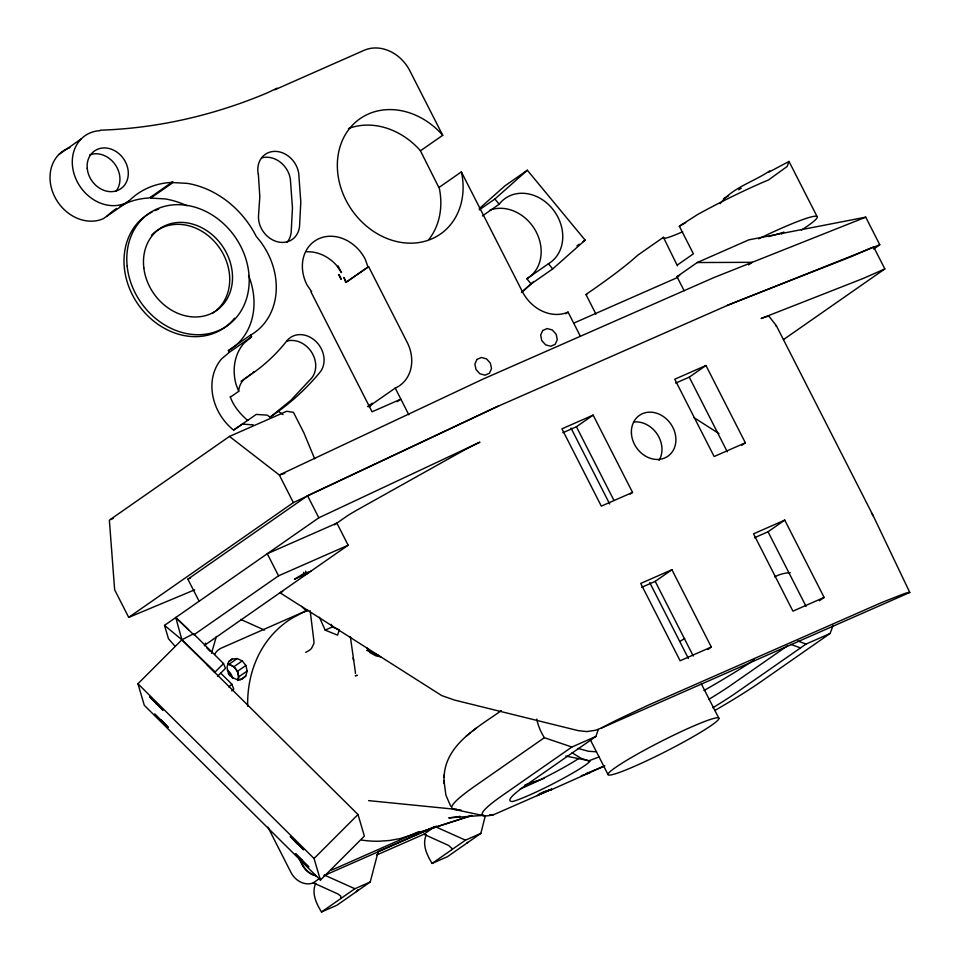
<?xml version="1.0" encoding="UTF-8"?>
<svg xmlns="http://www.w3.org/2000/svg" width="960" height="960" viewBox="0 0 960 960"><rect width="100%" height="100%" fill="white"/><g stroke="black" fill="none" stroke-linecap="round" stroke-linejoin="round"><path stroke-width="1.44" d="M450.708 806.244L445.896 795.156L443.988 780.9M444.084 777.156C445.2 744.468 478.104 727.236 501.348 710.592M443.952 783.216L444.12 774.876M586.836 294.576A7.752 0.684 -27 0 1 587.028 293.712L589.344 292.128A501.828 44.604 -27 0 0 631.44 260.736L637.956 255.06L663.432 237.3L663.372 238.272A42.936 3.816 -27 0 0 682.632 231.768M677.436 265.884L663.432 237.3M350.352 636.66L355.332 671.832A23.1 4.608 77.4 0 1 355.392 673.392M315.732 883.176C311.34 893.184 316.272 903.504 321.504 912L336.876 905.256L370.248 881.976L378.204 851.448L433.644 827.112M426.324 834.612C421.932 844.62 426.864 854.94 432.096 863.436L447.468 856.68L480.828 833.412L485.268 816M237.768 680.568L238.824 676.8L237.54 671.28L233.892 666.732L228.864 664.368L237.216 658.548L242.244 660.9L245.892 665.448L247.176 670.98L245.772 675.996L242.04 679.164L236.976 679.632L231.96 677.28L228.312 672.732L227.016 667.212L228.432 662.184L232.164 659.016L237.216 658.548M204.768 645.852L205.56 643.08M211.5 653.328L216.36 636.444M282.72 591.528L279.984 592.74L441.708 695.58L454.56 700.08L578.304 730.656L586.788 731.58L595.452 730.272L601.044 728.208L909.792 592.464L873.312 515.976L776.316 325.632L769.152 316.464A31.116 2.76 -27 0 0 761.1 318.528L863.244 278.436L884.844 268.932L873.588 246.84L851.988 256.344L732.792 303.132A31.116 2.76 -27 0 0 727.08 305.52M339.252 629.976L337.548 635.16L325.176 630.108L319.392 617.244M172.98 182.568L172.608 181.824L150.336 197.352L150.708 198.084L172.98 182.568L187.512 183.396A88.356 74.052 55.1 0 1 256.2 236.316L260.292 241.368A68.448 57.372 55.1 0 1 251.376 334.68L250.656 335.004L251.568 336.804L229.308 352.332L221.76 358.716A49.776 41.724 55.1 0 0 232.872 429.516L233.688 430.044L242.364 424.116L253.272 424.848M233.688 430.044L256.272 414.408L267.192 415.14L269.976 417.108L270.72 416.724L290.856 400.308L311.664 378.06A23.028 19.296 55.1 0 0 311.292 351.732A23.028 19.296 55.1 0 0 286.98 341.076M565.776 756.048L590.22 760.968A45.672 4.056 -27 0 1 555.816 782.328A45.672 4.056 -27 0 1 512.376 801.552A136.224 12.108 -27 0 1 526.26 784.992L595.86 736.476L598.272 729.516M816.996 216.396L789 161.448L787.152 166.464L768.516 179.952A79.98 7.116 -27 0 0 698.064 214.236L679.332 226.212L693.408 253.824L677.496 264.912M714.744 710.556A167.34 14.88 -27 0 0 760.488 682.02L830.088 633.492L833.124 625.392M720.216 203.628C732.252 187.632 753.612 181.932 769.788 170.832M358.008 889.68L356.352 891.672M310.812 571.236L302.76 574.152L294.42 579.288L308.448 572.892L348.144 545.208L336.888 523.128L267.276 553.728L278.532 575.82L193.848 634.848L175.764 617.532L181.884 639.78L357.996 814.524L364.368 836.112L320.424 880.08L144.312 705.336L137.94 683.748L181.884 639.78L193.536 633.78L223.536 663.576L225.468 668.388L217.656 676.2M340.98 898.416L340.716 896.052L338.016 894.012L313.296 882.828L312.36 883.236A18.672 15.648 55.1 0 1 290.976 872.46L267.9 827.1M451.56 849.864L451.932 848.436L448.608 845.46L423.876 834.264L376.56 855.048M482.412 215.928L499.188 204.228L501.252 201.768A39.204 32.856 55.1 0 1 552.324 208.644A39.204 32.856 55.1 0 1 551.052 261.972L526.812 278.748L531.12 283.956L552.696 268.92L585.144 240.132L527.328 170.232L505.056 185.76L479.244 208.656M369.696 406.464L372.336 403.248L367.584 406.572M223.536 663.576L214.74 672.372L206.82 664.524M228.852 687.048L231.78 684.108L220.728 673.164M231.78 690.912L233.736 688.956L231.78 684.108M320.424 880.08L314.052 858.504L357.996 814.524M466.944 843.108L467.724 842.34M479.292 209.88L494.88 199.02L527.328 170.232M522.18 291.756L533.184 282M521.46 292.524L531.12 283.956M251.568 336.804L244.032 343.188A49.776 41.724 55.1 0 0 236.016 384.324L238.716 391.32L230.364 397.14C233.7 406.32 240.276 414.06 247.608 420.348M466.08 736.236L470.544 732.72M472.296 731.316L476.52 727.992M539.052 793.824L551.604 789.288L543.168 792.036M550.452 790.128L604.368 766.056M58.944 154.452L81.204 138.924M274.824 89.784L364.152 50.292A37.332 31.296 55.1 0 1 409.836 70.764L442.716 135.288L420.444 150.816L439.368 188.496A70.308 58.932 55.1 0 1 429.06 239.208M69.912 147.648A39.504 33.12 55.1 0 0 54.192 195.672A39.504 33.12 55.1 0 0 103.212 218.712L128.916 201.036A88.26 73.98 55.1 0 1 171.096 182.46L172.608 181.824M439.092 187.416L461.364 171.888L522.384 291.636A37.332 31.296 55.1 0 0 568.068 312.108L580.392 336.3M229.308 352.332L228.384 350.532L250.656 335.004M345.696 282.456L346.344 282.168L343.932 277.44L345.696 282.456L368.616 266.652L407.16 342.3A37.332 31.296 55.1 0 1 395.232 388.092L368.508 406.728M346.344 282.168L368.616 266.652M314.64 458.736L303.852 432.768L293.436 412.32L286.632 411.288L229.476 436.416L109.356 520.164L114.648 589.8L128.712 617.4L194.676 589.824M269.976 417.108C288.96 404.652 305.592 389.544 320.016 372.24A23.028 19.296 55.1 0 0 315.78 341.316A23.028 19.296 55.1 0 0 286.968 340.728C275.64 355.128 261.84 367.68 246.372 377.508A23.016 19.296 55.1 0 0 238.704 390.588L238.716 391.32M576.936 245.856L579.288 244.212M582.804 241.764L585.144 240.132M397.212 401.676L400.86 399.144L372.06 411.804L311.004 291.972L311.652 291.696L307.008 284.952A37.764 31.656 55.1 0 1 319.068 238.62A37.764 31.656 55.1 0 1 365.292 259.32L367.956 266.94M128.712 617.4L293.376 502.596L497.352 406.572L728.028 305.148L879.78 244.776L865.716 217.176L748.812 239.856L697.224 262.536L676.968 276.66L684.144 290.724M565.632 313.8L568.068 312.108M199.116 601.248L187.86 579.168L307.56 495.708L491.952 409.02A31.116 2.76 -27 0 1 498.6 405.984M175.056 646.248L168.456 638.7L164.52 625.368L318.816 517.8L479.928 442.152A31.116 2.76 -27 0 0 460.404 452.208L357.576 509.736A31.116 2.76 -27 0 0 345.828 516.888L334.476 524.808M781.62 233.892L784.08 232.188L768.78 236.58M748.596 264.864L752.256 262.32L697.224 262.536M204.36 645.456L308.448 572.892M228.588 661.512L232.164 659.016M562.872 432.72L576.432 426.756L593.136 415.104L632.532 492.42L630.144 494.076M233.892 666.732L242.244 660.9M237.54 671.28L245.892 665.448M238.824 676.8L247.176 670.98M239.808 680.16L245.772 675.996M675.684 383.112L689.256 377.148L705.96 365.508L745.356 442.812L741.768 445.308M873.636 249.06L879.78 244.776M783.468 339.612L884.844 268.932M641.652 587.34L655.212 581.364L671.916 569.724L711.312 647.028L707.724 649.524M754.476 537.732L768.036 531.768L784.74 520.116L824.136 597.432L819.36 600.756M313.296 882.828L319.968 878.184M595.86 736.476L571.86 747.036L544.368 737.688L474.78 786.216A191.4 17.016 -27 0 0 456.984 809.448L368.628 800.628M423.876 834.264L433.884 827.292M321.504 912L354.876 888.732L370.248 881.976M571.86 747.036L502.26 795.552A167.34 14.88 -27 0 0 493.956 814.608L489.672 814.92M432.096 863.436L465.468 840.168L480.828 833.412M787.836 645.54L732.264 684.288A136.224 12.108 -27 0 1 708.696 699.432M830.088 633.492L806.076 644.052L736.488 692.568A136.224 12.108 -27 0 1 712.908 707.712M526.812 278.748L529.476 277.008A39.204 32.856 55.1 0 0 534.984 229.728A39.204 32.856 55.1 0 0 490.008 210.096M679.896 641.424L684.732 638.46M768.696 172.248L789 161.448M723.576 198.756L728.616 195.756M738.72 189.756L741.24 188.256M252.756 372.54L254.352 371.604M494.304 814.416L551.604 789.288L537.144 795.612M679.332 226.212L685.68 222.612M249.9 374.82L251.52 373.92M248.628 376.176L241.056 381.3M277.164 88.152L267.612 92.736C214.692 115.104 157.872 128.316 100.392 130.188L100.044 130.644A39.504 33.12 55.1 0 0 74.712 175.884A39.504 33.12 55.1 0 0 125.484 203.184L128.916 201.036M601.044 728.208L603.744 726.84A31.116 2.76 -27 0 1 620.604 718.248L643.884 707.208A31.116 2.76 -27 0 1 650.544 704.172L879.012 603.708A31.116 2.76 -27 0 1 884.736 601.32L901.776 594.624A31.116 2.76 -27 0 1 909.504 592.404L909.792 592.464M305.712 652.392L309.216 650.412A19.08 15.288 8.4 0 0 310.548 649.356A17.496 14.016 8.5 0 0 311.472 648.456L313.908 643.548A13.224 7.128 66.2 0 0 313.824 640.296L310.152 610.68M330.84 870.072A18.672 15.648 55.1 0 0 333.816 869.148L418.8 831.636M150.336 197.352L148.896 197.988A88.26 73.98 55.1 0 0 120.108 206.256M228.384 350.532L229.104 350.208A68.448 57.372 55.1 0 0 248.556 275.484M110.712 519.564L113.436 518.376M676.968 276.66L679.68 275.46M573.696 323.148L677.772 277.392M187.86 579.168L190.584 577.968M593.136 415.104L561.936 428.832L601.32 506.136L632.532 492.42M705.96 365.508L674.748 379.224L714.144 456.528L745.356 442.812M278.532 575.82L348.144 545.208M307.62 610.152L221.208 648.144A18.672 15.648 55.1 0 0 214.632 654.456M325.176 630.108L332.376 626.952L339.252 629.748M671.916 569.724L640.716 583.44L680.1 660.756L711.312 647.028M784.74 520.116L753.54 533.844L792.924 611.148L824.136 597.432M436.572 826.128L325.464 874.98A18.672 15.648 55.1 0 1 324.012 875.52M604.812 765.876L585.744 773.736M865.716 217.176L713.964 277.548L483.288 378.972L279.312 474.996L229.476 436.416M525.024 785.028L544.344 778.332M525.144 785.22L537.828 780.864M581.352 775.74L589.824 772.824M361.644 840.084A124.248 104.136 55.1 0 0 378.588 841.236L389.664 840.492L400.404 838.5L471.336 815.496M410.724 835.308L472.032 815.484M284.88 473.4L279.312 474.996L293.376 502.596M460.032 816.432L457.212 816.996L460.14 816.492M459.24 816.612L448.764 817.896L483.96 815.328M150.708 198.084L165.24 198.924A88.356 74.052 55.1 0 1 187.032 205.776M596.592 751.788L588.456 751.272L578.112 748.44M162.888 710.028L149.676 696.924L162.888 710.028L156.276 703.476L156.516 704.292M167.976 727.272L154.764 714.168L167.976 727.272L161.136 719.916M290.388 836.556L303.6 849.66L290.388 836.556L297.24 843.912M295.476 853.8L308.688 866.904L295.476 853.8L302.088 860.352L301.848 859.536M380.652 656.772L379.416 656.604A21.672 18.756 12.7 0 1 377.256 656.172A20.148 17.412 12.6 0 1 375.648 655.704L370.068 652.656L366.936 647.904M458.364 809.664L461.124 810.096M453.708 809.292L484.26 815.808M572.088 752.784L580.896 758.196L589.128 761.04M246.792 419.808L247.692 420.084M797.784 641.016L806.076 644.052M790.824 644.388L800.508 647.928M353.604 660.372L353.04 658.032M366.696 650.292L379.044 655.68M240.672 619.416L264.504 630.096M435 826.512L465.468 840.168M324.408 875.076L354.876 888.732M693.864 417.54L718.992 433.62M278.316 411.288L282.996 414.588M164.52 625.368L181.884 639.78L215.1 672.012M306.528 611.292L301.692 606.3M175.764 617.532L188.532 629.76M206.88 648.06L210.3 651.432M137.94 683.748L314.052 858.504M442.716 135.288L441.984 134.412A70.308 58.932 55.1 0 0 342.612 139.908A70.308 58.932 55.1 0 0 394.056 240.876A70.308 58.932 55.1 0 0 461.64 172.968L461.364 171.888M494.88 199.02L499.188 204.228M548.388 263.7L552.696 268.92M420.444 150.816L419.724 149.928A70.308 58.932 55.1 0 0 348.456 128.556M871.464 512.928L873.312 515.976M689.256 377.148L727.284 451.788M768.036 531.768L806.076 606.408M586.008 294.612L595.932 314.1M576.432 426.756L613.788 500.064M655.212 581.364L693.252 656.016M570.984 428.028L609.672 503.964M649.716 582.564L688.404 658.5M701.304 683.808L718.956 718.44A62.22 5.532 -27 0 1 635.616 765.84A62.22 5.532 -27 0 1 635.796 755.004A62.22 5.532 -27 0 1 718.956 718.44M590.316 739.776L607.956 774.408M338.052 265.896L341.436 272.556L336.312 265.116A37.764 31.656 55.1 0 0 306.636 251.82M395.232 388.092L408.816 414.756M307.56 495.708L318.816 517.8M305.568 571.2L306.9 573.804M303.564 572.304L304.884 574.908M300.588 860.748L302.628 864.744A18.672 15.648 55.1 0 0 316.044 875.7M298.692 858.036L302.088 864.708A18.672 15.648 55.1 0 0 316.056 875.784M331.224 624.372L332.376 626.952M230.352 396.42L230.364 397.14M758.616 238.824A79.98 7.116 -27 0 1 801.396 230.112M106.692 216.504A88.26 73.98 55.1 0 1 116.508 208.464M261.864 157.848A23.016 19.296 55.1 0 1 290.4 179.484L292.452 207.996L291.168 232.44A23.028 19.296 55.1 0 1 287.232 242.136M89.736 154.872A23.016 19.296 55.1 0 1 114.9 164.184A23.016 19.296 55.1 0 1 116.04 191.184M234.54 318.204A68.448 57.372 55.1 0 1 140.472 307.596A68.448 57.372 55.1 0 1 152.424 211.74M154.872 210.612A68.448 57.372 55.1 0 1 158.664 209.196M151.524 235.248A49.776 41.724 55.1 0 1 217.644 245.328A49.776 41.724 55.1 0 1 212.184 313.44M227.676 664.212A11.268 9.456 55.1 0 1 237.84 679.968M227.244 670.044A11.268 9.456 55.1 0 1 232.656 678.444M228.276 673.476A17.112 14.34 55.1 0 1 229.944 675.96M634.452 421.944A24.888 20.856 55.1 0 1 657.492 434.58A24.888 20.856 55.1 0 1 659.076 460.428M776.316 325.632A31.116 2.76 -27 0 1 776.124 326.328M599.064 756.912A93.336 8.292 -27 0 1 588.492 760.872M544.368 737.688A49.38 41.388 55.1 0 1 536.7 719.076M774.624 576.888A49.38 41.388 55.1 0 1 790.188 572.664M754.344 659.844A182.364 16.212 -27 0 1 751.932 661.44M750.828 662.172A182.364 16.212 -27 0 1 703.968 690.54M578.472 758.652A45.672 4.056 -27 0 1 520.212 788.94M247.668 706.224A124.44 104.304 55.1 0 1 262.608 647.82A123.624 103.62 55.1 0 1 273.504 633.408A125.124 104.868 55.1 0 1 291.816 618.312L302.34 612.744A124.392 104.268 55.1 0 1 307.92 610.548M258.372 174.252L259.812 196.692L258.612 214.5A23.028 19.296 55.1 0 0 276.684 241.572A23.028 19.296 55.1 0 0 299.52 226.62L300.804 202.176L298.752 173.664A23.016 19.296 55.1 0 0 275.376 151.38A23.016 19.296 55.1 0 0 258.012 172.836L258.372 174.252M355.392 675.708L357.084 675.348L355.392 675.708M476.952 359.424L474.888 364.02L475.992 369.492L479.844 373.752L484.98 375.18L489.432 373.224L491.496 368.628L490.392 363.156L486.54 358.896L481.404 357.468L476.952 359.424M542.724 330.504L540.66 335.1L541.764 340.572L545.616 344.832L550.752 346.26L555.204 344.304L557.268 339.708L556.164 334.236L552.312 329.976L547.176 328.548L542.724 330.504M340.236 276.792L338.652 274.5L341.148 279.372L340.236 276.792M87.216 168.24A23.016 19.296 55.1 0 0 119.628 189.468A23.016 19.296 55.1 0 0 116.292 151.68A23.016 19.296 55.1 0 0 87.216 168.24M127.152 266.196A68.448 57.372 55.1 0 0 224.292 327.672A68.448 57.372 55.1 0 0 212.52 215.196A68.448 57.372 55.1 0 0 127.152 266.196M143.832 267.9A49.776 41.724 55.1 0 0 214.968 311.508A49.776 41.724 55.1 0 0 205.176 229.644A49.776 41.724 55.1 0 0 143.832 267.9M631.428 433.452A24.888 20.856 55.1 0 0 665.988 457.38A24.888 20.856 55.1 0 0 663.504 416.628A24.888 20.856 55.1 0 0 631.428 433.452"/></g></svg>
